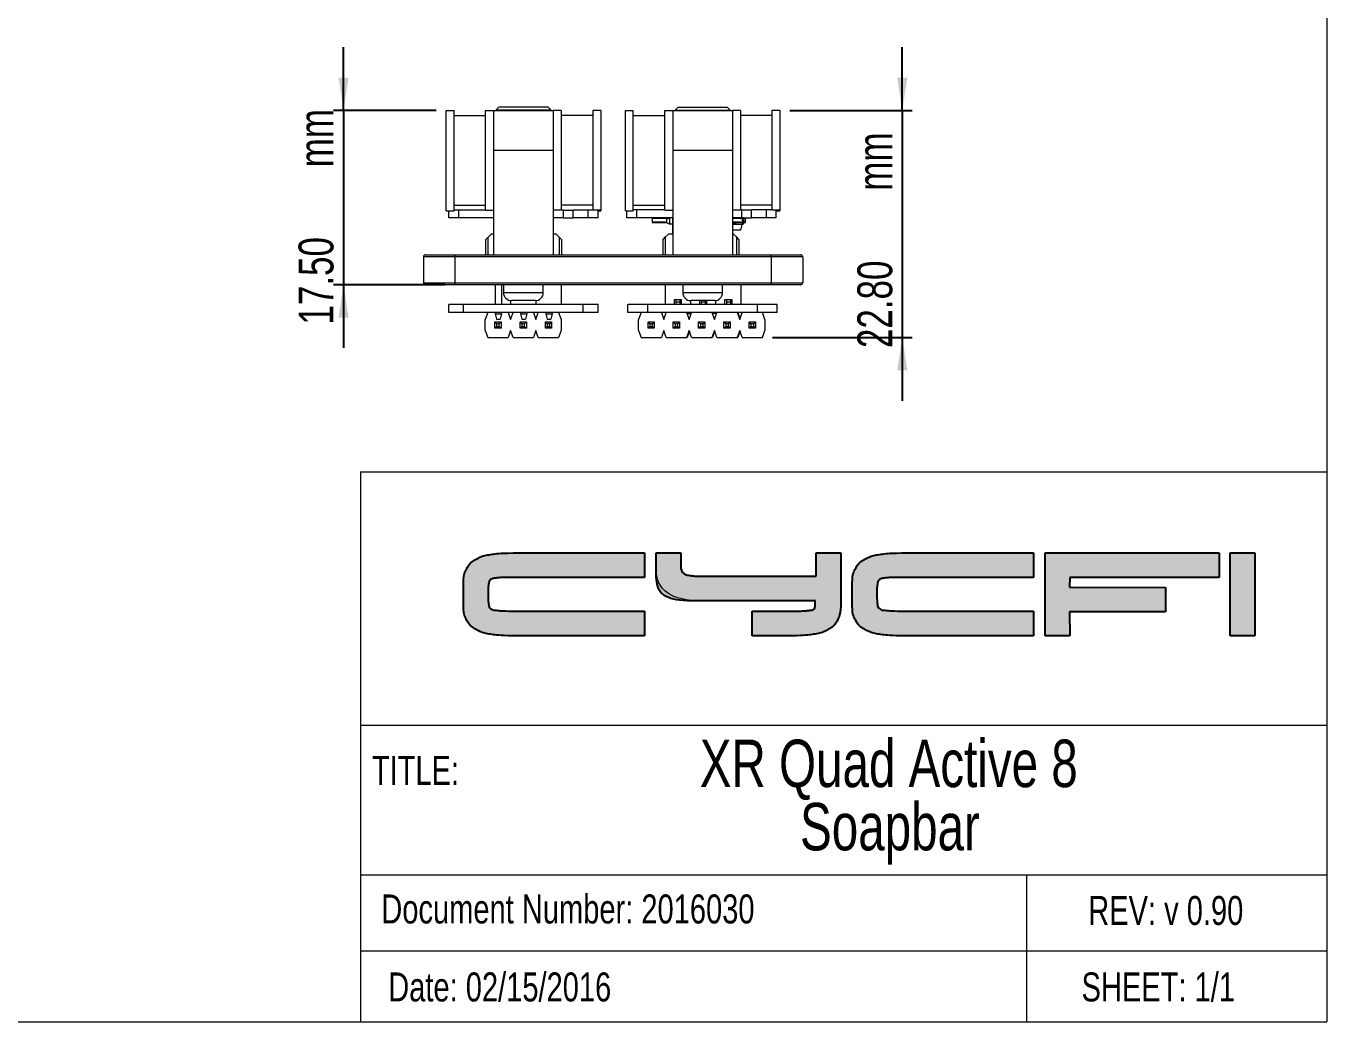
# Model space of a CAD drawing. Header units: millimetres. Extents: x 5 to 292, y 5 to 205.
# Drawn here: x 161.8 to 292.4, y 5.4 to 105.4 of the extents above; entities that cross this region are included whole.
import ezdxf

# ---------------------------------------------------------------- set-up
doc = ezdxf.new("R2010")
doc.units = ezdxf.units.MM
doc.layers.add('LAYER_1', color=179, linetype='Continuous')
doc.layers.add('SLD-0', color=179, linetype='Continuous')
doc.styles.add('SLDTEXTSTYLE0', font='TXT', dxfattribs={"width": 0.75})
doc.dimstyles.new('SLDDIMSTYLE3', dxfattribs={"dimtxt": 3.5, "dimasz": 3.302, "dimexe": 0, "dimexo": 0.0625, "dimgap": 0.875, "dimtad": 1, "dimrnd": 1e-09, "dimzin": 4, "dimdsep": 46, "dimtxsty": 'SLDTEXTSTYLE0', "dimsah": 1, "dimcen": 0.09, "dimadec": 0, "dimazin": 1, "dimtfac": 1, "dimtmove": 0, "dimatfit": 0, "dimfxl": 1, "dimfrac": 2, "dimtolj": 1, "dimtzin": 12, "dimarcsym": 0})

# ---------------------------------------------------------------- blocks, each defined once
blk = doc.blocks.new('SW_NOTE_1')
at = {"color": 0, "linetype": 'Continuous', "lineweight": 0, "attachment_point": 2, "style": 'SLDTEXTSTYLE0'}
for s, insert, char_height in [('XR Quad Active 8', (26.86, 6.14), 4.7625), ('Soapbar', (26.98, -0.21), 4.763)]:
    blk.add_mtext(s, dxfattribs=dict(at, insert=insert, char_height=char_height))
blk = doc.blocks.new('_D_7')
at = {"layer": 'SLD-0'}
for p, q in [((249.76, 96.89), (249.76, 103.24)), ((238.47, 96.89), (250.76, 96.89)), ((249.76, 96.89), (249.76, 74.09)), ((236.72, 74.09), (250.76, 74.09)), ((249.76, 74.09), (249.76, 67.74))]:
    blk.add_line(p, q, dxfattribs=at)
for points in [[(249.76, 96.89), (250.27, 100.19), (249.25, 100.19)], [(249.76, 74.09), (249.25, 70.79), (250.27, 70.79)]]:
    blk.add_solid(points, dxfattribs=at)
at = {"layer": 'SLD-0', "char_height": 3.5, "attachment_point": 1, "rotation": 90, "style": 'SLDTEXTSTYLE0'}
for s, insert in [('mm', (245.25, 88.83, 0.37)), ('22.80', (245.25, 73.03, 0.37))]:
    blk.add_mtext(s, dxfattribs=dict(at, insert=insert))
blk = doc.blocks.new('_D_8')
at = {"layer": 'SLD-0'}
for p, q in [((193.65, 96.89), (193.65, 103.24)), ((202.95, 96.89), (192.65, 96.89)), ((193.65, 96.89), (193.65, 79.39)), ((203.83, 79.39), (192.65, 79.39)), ((193.65, 79.39), (193.65, 73.04))]:
    blk.add_line(p, q, dxfattribs=at)
for points in [[(193.65, 96.89), (194.15, 100.19), (193.14, 100.19)], [(193.65, 79.39), (193.14, 76.09), (194.15, 76.09)]]:
    blk.add_solid(points, dxfattribs=at)
at = {"layer": 'SLD-0', "char_height": 3.5, "attachment_point": 1, "rotation": 90, "style": 'SLDTEXTSTYLE0'}
for s, insert in [('mm', (189.13, 91.18, 0.37)), ('17.50', (189.13, 75.39, 0.37))]:
    blk.add_mtext(s, dxfattribs=dict(at, insert=insert))
blk = doc.blocks.new('BLOCK 2')
at = {"layer": 'LAYER_1', "lineweight": 0}
for p, q in [((12.25, -6.33), (25.47, -6.33)), ((25.47, -6.33), (25.47, -8.81)), ((26.62, -6.33), (29.1, -6.33)), ((29.1, -6.33), (29.1, -7.85)), ((42.69, -8.67), (42.69, -6.33)), ((42.69, -6.33), (45.17, -6.33)), ((45.17, -6.33), (45.17, -11.29)), ((51.3, -6.33), (64.52, -6.33)), ((64.52, -6.33), (64.52, -8.81)), ((65.68, -6.33), (83.16, -6.33)), ((65.68, -14.64), (65.68, -6.33)), ((83.16, -6.33), (83.16, -8.81)), ((84.26, -14.64), (84.26, -6.33)), ((84.26, -6.33), (86.74, -6.33)), ((86.74, -6.33), (86.74, -14.64)), ((25.47, -8.81), (12.25, -8.81)), ((31.24, -8.67), (42.69, -8.67)), ((64.52, -8.81), (51.3, -8.81)), ((68.16, -8.81), (68.14, -9.77)), ((83.16, -8.81), (68.16, -8.81)), ((7.27, -11.64), (7.27, -9.33)), ((9.75, -9.97), (9.75, -11)), ((46.32, -11.64), (46.32, -9.33)), ((48.8, -9.97), (48.8, -10.65)), ((68.14, -9.77), (77.79, -9.78)), ((77.79, -9.78), (77.79, -12.25)), ((12.25, -12.16), (25.47, -12.16)), ((25.47, -12.16), (25.47, -14.64)), ((36.26, -14.64), (36.26, -12.16)), ((36.26, -12.16), (40.19, -12.16)), ((51.3, -12.16), (64.52, -12.16)), ((64.52, -12.16), (64.52, -14.64)), ((77.79, -12.25), (68.14, -12.25)), ((68.14, -12.25), (68.16, -14.64)), ((25.47, -14.64), (12.25, -14.64)), ((40.19, -14.64), (36.26, -14.64)), ((64.52, -14.64), (51.3, -14.64)), ((68.16, -14.64), (65.68, -14.64)), ((86.74, -14.64), (84.26, -14.64))]:
    blk.add_line(p, q, dxfattribs=at)
for points, degree in [([(8.61, -6.92), (9.02, -6.7), (9.54, -6.55), (10.16, -6.46)], 3), ([(10.16, -6.46), (10.74, -6.37), (11.45, -6.33), (12.25, -6.33)], 3), ([(26.62, -7.82), (26.62, -7.56), (26.62, -6.33)], 2), ([(47.65, -6.92), (48.07, -6.7), (48.59, -6.55), (49.21, -6.46)], 3), ([(49.21, -6.46), (49.79, -6.37), (50.49, -6.33), (51.3, -6.33)], 3), ([(7.6, -7.9), (7.82, -7.49), (8.16, -7.16), (8.61, -6.92)], 3), ([(31.25, -11.15), (28.11, -11.14), (26.62, -10.13), (26.62, -7.82)], 3), ([(46.64, -7.9), (46.86, -7.49), (47.2, -7.16), (47.65, -6.92)], 3), ([(7.27, -9.33), (7.27, -8.77), (7.38, -8.29), (7.6, -7.9)], 3), ([(10.04, -8.99), (9.89, -9.09), (9.85, -9.23), (9.8, -9.47)], 3), ([(10.67, -8.83), (10.24, -8.88), (10.15, -8.94), (10.04, -8.99)], 3), ([(12.25, -8.81), (11.59, -8.81), (11.05, -8.79), (10.67, -8.83)], 3), ([(29.1, -7.85), (29.1, -8.01), (29.12, -7.86), (29.16, -8.03)], 3), ([(29.16, -8.03), (29.2, -8.18), (29.33, -8.32), (29.45, -8.41)], 3), ([(29.45, -8.41), (29.61, -8.53), (29.73, -8.55), (30.02, -8.6)], 3), ([(30.02, -8.6), (30.33, -8.65), (30.74, -8.67), (31.24, -8.67)], 3), ([(46.32, -9.33), (46.32, -8.77), (46.43, -8.29), (46.64, -7.9)], 3), ([(49.09, -8.99), (48.93, -9.09), (48.9, -9.23), (48.85, -9.47)], 3), ([(49.71, -8.83), (49.29, -8.88), (49.19, -8.94), (49.09, -8.99)], 3), ([(51.3, -8.81), (50.64, -8.81), (50.09, -8.79), (49.71, -8.83)], 3), ([(9.8, -9.47), (9.76, -9.77), (9.75, -9.83), (9.75, -9.97)], 3), ([(48.85, -9.47), (48.81, -9.77), (48.8, -9.83), (48.8, -9.97)], 3), ([(7.6, -13.07), (7.38, -12.68), (7.27, -12.2), (7.27, -11.64)], 3), ([(9.75, -11), (9.75, -11.14), (9.78, -11.3), (9.8, -11.51)], 3), ([(9.8, -11.51), (9.81, -11.51), (9.81, -11.76), (10.03, -11.92)], 3), ([(42.62, -11.15), (34.39, -11.15), (31.25, -11.15)], 2), ([(42.49, -11.93), (42.63, -11.81), (42.6, -11.16), (42.62, -11.15)], 3), ([(45.17, -11.29), (45.17, -11.84), (45.06, -12.68), (44.85, -13.07)], 3), ([(46.64, -13.07), (46.43, -12.68), (46.32, -12.2), (46.32, -11.64)], 3), ([(48.8, -10.65), (48.8, -10.78), (48.82, -11.3), (48.85, -11.51)], 3), ([(48.85, -11.51), (48.85, -11.51), (48.86, -11.76), (49.07, -11.92)], 3), ([(10.03, -11.92), (10.28, -12.11), (10.4, -12.07), (10.69, -12.1)], 3), ([(10.69, -12.1), (11.07, -12.14), (11.59, -12.16), (12.25, -12.16)], 3), ([(40.19, -12.16), (40.85, -12.16), (41.4, -12.16), (41.78, -12.12)], 3), ([(41.78, -12.12), (42.2, -12.08), (42.36, -12.05), (42.49, -11.93)], 3), ([(49.07, -11.92), (49.32, -12.11), (49.45, -12.07), (49.74, -12.1)], 3), ([(49.74, -12.1), (50.12, -12.14), (50.64, -12.16), (51.3, -12.16)], 3), ([(8.61, -14.05), (8.16, -13.81), (7.82, -13.48), (7.6, -13.07)], 3), ([(10.16, -14.51), (9.54, -14.43), (9.02, -14.27), (8.61, -14.05)], 3), ([(43.84, -14.05), (43.42, -14.27), (42.9, -14.43), (42.28, -14.51)], 3), ([(44.85, -13.07), (44.63, -13.48), (44.29, -13.81), (43.84, -14.05)], 3), ([(47.65, -14.05), (47.2, -13.81), (46.86, -13.48), (46.64, -13.07)], 3), ([(49.21, -14.51), (48.59, -14.43), (48.07, -14.27), (47.65, -14.05)], 3), ([(12.25, -14.64), (11.45, -14.64), (10.74, -14.6), (10.16, -14.51)], 3), ([(42.28, -14.51), (41.7, -14.6), (41, -14.64), (40.19, -14.64)], 3), ([(51.3, -14.64), (50.49, -14.64), (49.79, -14.6), (49.21, -14.51)], 3)]:
    blk.add_open_spline(points, degree=degree, dxfattribs=at)

msp = doc.modelspace()

# ---------------------------------------------------------------- hatches: boundary and pattern name
at = {"layer": 'LAYER_1'}
h = msp.add_hatch(color=250, dxfattribs=at)
edge = h.paths.add_edge_path(flags=0)
edge.add_line((223.884, 46.625), (223.884, 44.148))
edge.add_line((223.884, 44.148), (210.666, 44.148))
edge.add_spline(control_points=[(210.666, 44.148), (209.86, 44.148), (209.156, 44.19), (208.575, 44.274), (207.959, 44.362), (207.436, 44.52), (207.022, 44.74), (206.571, 44.981), (206.23, 45.308), (206.009, 45.714), (205.796, 46.106), (205.687, 46.589), (205.687, 47.15)], knot_values=[0, 0, 0, 0, 1, 2, 3, 4, 5, 6, 7, 8, 9, 10, 10, 10, 10], weights=[1, 1, 1, 1, 1, 1, 1, 1, 1, 1, 1, 1, 1], degree=3, periodic=0)
edge.add_line((205.687, 47.15), (205.687, 49.454))
edge.add_spline(control_points=[(205.687, 49.454), (205.687, 50.015), (205.796, 50.498), (206.01, 50.89), (206.23, 51.296), (206.571, 51.623), (207.022, 51.864), (207.436, 52.084), (207.959, 52.242), (208.576, 52.33), (209.159, 52.414), (209.862, 52.456), (210.666, 52.456)], knot_values=[0, 0, 0, 0, 1, 2, 3, 4, 5, 6, 7, 8, 9, 10, 10, 10, 10], weights=[1, 1, 1, 1, 1, 1, 1, 1, 1, 1, 1, 1, 1], degree=3, periodic=0)
edge.add_line((210.666, 52.456), (223.884, 52.456))
edge.add_line((223.884, 52.456), (223.884, 49.979))
edge.add_line((223.884, 49.979), (210.666, 49.979))
edge.add_spline(control_points=[(210.666, 49.979), (210.008, 49.979), (209.461, 49.995), (209.082, 49.953), (208.656, 49.906), (208.56, 49.853), (208.458, 49.793), (208.299, 49.7), (208.265, 49.562), (208.213, 49.319), (208.177, 49.023), (208.165, 48.954), (208.165, 48.816)], knot_values=[0, 0, 0, 0, 1, 2, 3, 4, 5, 6, 7, 8, 9, 10, 10, 10, 10], weights=[1, 1, 1, 1, 1, 1, 1, 1, 1, 1, 1, 1, 1], degree=3, periodic=0)
edge.add_line((208.165, 48.816), (208.165, 47.788))
edge.add_spline(control_points=[(208.165, 47.788), (208.165, 47.65), (208.19, 47.492), (208.215, 47.282), (208.22, 47.274), (208.227, 47.028), (208.44, 46.865), (208.689, 46.675), (208.817, 46.719), (209.103, 46.688), (209.483, 46.647), (210.008, 46.625), (210.666, 46.625)], knot_values=[0, 0, 0, 0, 1, 2, 3, 4, 5, 6, 7, 8, 9, 10, 10, 10, 10], weights=[1, 1, 1, 1, 1, 1, 1, 1, 1, 1, 1, 1, 1], degree=3, periodic=0)
edge.add_line((210.666, 46.625), (223.884, 46.625))
h = msp.add_hatch(color=250, dxfattribs=at)
edge = h.paths.add_edge_path(flags=0)
edge.add_spline(control_points=[(243.584, 47.502), (243.584, 46.944), (243.475, 46.106), (243.262, 45.714), (243.041, 45.308), (242.7, 44.981), (242.25, 44.74), (241.836, 44.519), (241.313, 44.363), (240.696, 44.274), (240.113, 44.19), (239.41, 44.148), (238.606, 44.148)], knot_values=[0, 0, 0, 0, 1, 2, 3, 4, 5, 6, 7, 8, 9, 10, 10, 10, 10], weights=[1, 1, 1, 1, 1, 1, 1, 1, 1, 1, 1, 1, 1], degree=3, periodic=0)
edge.add_line((238.606, 44.148), (234.67, 44.148))
edge.add_line((234.67, 44.148), (234.67, 46.624))
edge.add_line((234.67, 46.624), (238.606, 46.624))
edge.add_spline(control_points=[(238.606, 46.624), (239.263, 46.624), (239.816, 46.623), (240.191, 46.665), (240.612, 46.712), (240.77, 46.737), (240.906, 46.855), (241.044, 46.975), (241.016, 47.623), (241.036, 47.641)], knot_values=[0, 0, 0, 0, 1, 2, 3, 4, 5, 6, 7, 7, 7, 7], weights=[1, 1, 1, 1, 1, 1, 1, 1, 1, 1], degree=3, periodic=0)
edge.add_spline(control_points=[(241.036, 47.641), (232.8, 47.637), (229.662, 47.641), (226.523, 47.646), (225.035, 48.655), (225.035, 50.971), (225.035, 51.233), (225.035, 52.456)], knot_values=[0, 0, 0, 0, 1, 2, 3, 4, 5, 5, 5, 5], weights=[1, 1, 1, 1, 1, 1, 1, 1], degree=3, periodic=0)
edge.add_line((225.035, 52.456), (227.512, 52.456))
edge.add_line((227.512, 52.456), (227.512, 50.941))
edge.add_spline(control_points=[(227.512, 50.941), (227.512, 50.779), (227.534, 50.931), (227.579, 50.761), (227.618, 50.611), (227.74, 50.472), (227.859, 50.382), (228.024, 50.257), (228.149, 50.235), (228.43, 50.191), (228.741, 50.143), (229.152, 50.118), (229.65, 50.118)], knot_values=[0, 0, 0, 0, 1, 2, 3, 4, 5, 6, 7, 8, 9, 10, 10, 10, 10], weights=[1, 1, 1, 1, 1, 1, 1, 1, 1, 1, 1, 1, 1], degree=3, periodic=0)
edge.add_line((229.65, 50.118), (241.107, 50.118))
edge.add_line((241.107, 50.118), (241.107, 52.456))
edge.add_line((241.107, 52.456), (243.584, 52.456))
edge.add_line((243.584, 52.456), (243.584, 47.502))
h = msp.add_hatch(color=250, dxfattribs=at)
edge = h.paths.add_edge_path(flags=0)
edge.add_line((262.931, 46.625), (262.931, 44.148))
edge.add_line((262.931, 44.148), (249.712, 44.148))
edge.add_spline(control_points=[(249.712, 44.148), (248.906, 44.148), (248.203, 44.19), (247.622, 44.274), (247.005, 44.362), (246.482, 44.52), (246.068, 44.74), (245.618, 44.981), (245.277, 45.308), (245.056, 45.714), (244.842, 46.106), (244.734, 46.589), (244.734, 47.15)], knot_values=[0, 0, 0, 0, 1, 2, 3, 4, 5, 6, 7, 8, 9, 10, 10, 10, 10], weights=[1, 1, 1, 1, 1, 1, 1, 1, 1, 1, 1, 1, 1], degree=3, periodic=0)
edge.add_line((244.734, 47.15), (244.734, 49.454))
edge.add_spline(control_points=[(244.734, 49.454), (244.734, 50.015), (244.842, 50.498), (245.056, 50.89), (245.277, 51.296), (245.618, 51.623), (246.068, 51.864), (246.482, 52.084), (247.005, 52.242), (247.622, 52.33), (248.205, 52.414), (248.909, 52.456), (249.712, 52.456)], knot_values=[0, 0, 0, 0, 1, 2, 3, 4, 5, 6, 7, 8, 9, 10, 10, 10, 10], weights=[1, 1, 1, 1, 1, 1, 1, 1, 1, 1, 1, 1, 1], degree=3, periodic=0)
edge.add_line((249.712, 52.456), (262.931, 52.456))
edge.add_line((262.931, 52.456), (262.931, 49.979))
edge.add_line((262.931, 49.979), (249.712, 49.979))
edge.add_spline(control_points=[(249.712, 49.979), (249.054, 49.979), (248.508, 49.995), (248.129, 49.953), (247.702, 49.906), (247.607, 49.853), (247.505, 49.793), (247.346, 49.7), (247.312, 49.562), (247.26, 49.319), (247.224, 49.023), (247.211, 48.954), (247.211, 48.816)], knot_values=[0, 0, 0, 0, 1, 2, 3, 4, 5, 6, 7, 8, 9, 10, 10, 10, 10], weights=[1, 1, 1, 1, 1, 1, 1, 1, 1, 1, 1, 1, 1], degree=3, periodic=0)
edge.add_line((247.211, 48.816), (247.211, 48.141))
edge.add_spline(control_points=[(247.211, 48.141), (247.211, 48.003), (247.236, 47.492), (247.261, 47.282), (247.267, 47.274), (247.274, 47.028), (247.487, 46.865), (247.735, 46.675), (247.864, 46.719), (248.15, 46.688), (248.529, 46.647), (249.055, 46.625), (249.712, 46.625)], knot_values=[0, 0, 0, 0, 1, 2, 3, 4, 5, 6, 7, 8, 9, 10, 10, 10, 10], weights=[1, 1, 1, 1, 1, 1, 1, 1, 1, 1, 1, 1, 1], degree=3, periodic=0)
edge.add_line((249.712, 46.625), (262.931, 46.625))
for points in [[(264.093, 44.148), (264.093, 52.456), (281.572, 52.456), (281.572, 49.98), (266.571, 49.98), (266.55, 49.014), (276.207, 49.006), (276.207, 46.536), (266.55, 46.536), (266.571, 44.148)], [(285.154, 52.456), (285.154, 44.148), (282.677, 44.148), (282.677, 52.456)]]:
    msp.add_hatch(color=250, dxfattribs=at).paths.add_polyline_path(points, flags=0)

# ---------------------------------------------------------------- linework, layer by layer
at = {"color": 7, "linetype": 'Continuous', "lineweight": 0}
for p, q in [((292.411, 205.365), (292.411, 5.365)), ((195.333, 60.615), (292.411, 60.615)), ((195.333, 60.615), (195.333, 5.365)), ((292.411, 35.141), (195.333, 35.141)), ((195.333, 20.125), (292.411, 20.125)), ((262.254, 12.514), (262.254, 20.125)), ((195.333, 12.514), (292.411, 12.514)), ((262.254, 5.365), (262.254, 12.514)), ((5.411, 5.365), (292.411, 5.365))]:
    msp.add_line(p, q, dxfattribs=at)
at = {"color": 7, "linetype": 'Continuous', "lineweight": 15}
for p, q in [((203.946, 86.803), (203.946, 96.891)), ((203.946, 96.891), (204.746, 96.891)), ((204.746, 86.803), (204.746, 96.891)), ((207.909, 86.891), (207.909, 96.891)), ((207.909, 96.891), (208.709, 96.891)), ((208.709, 96.891), (208.709, 92.891)), ((208.709, 96.891), (214.709, 96.891)), ((209.259, 97.247), (208.959, 96.947)), ((208.959, 96.947), (208.959, 96.891)), ((208.959, 96.947), (209.424, 96.947)), ((209.259, 97.247), (209.674, 97.247)), ((209.424, 96.947), (214.459, 96.947)), ((209.674, 97.247), (214.159, 97.247)), ((214.459, 96.947), (214.159, 97.247)), ((214.459, 96.891), (214.459, 96.947)), ((215.509, 96.891), (214.709, 96.891)), ((214.709, 96.891), (214.709, 92.891)), ((215.509, 96.891), (215.509, 86.891)), ((219.471, 96.891), (218.671, 96.891)), ((218.671, 96.891), (218.671, 86.891)), ((219.471, 96.891), (219.471, 86.891)), ((221.946, 96.891), (222.746, 96.891)), ((221.946, 86.803), (221.946, 96.891)), ((222.746, 86.803), (222.746, 96.891)), ((225.909, 86.891), (225.909, 96.891)), ((225.909, 96.891), (226.709, 96.891)), ((226.709, 96.891), (232.709, 96.891)), ((226.709, 96.891), (226.709, 92.891)), ((227.259, 97.229), (226.959, 96.929)), ((226.959, 96.929), (226.959, 96.891)), ((226.959, 96.929), (227.419, 96.929)), ((227.259, 97.229), (227.668, 97.229)), ((227.419, 96.929), (232.459, 96.929)), ((227.668, 97.229), (232.159, 97.229)), ((232.459, 96.929), (232.159, 97.229)), ((232.459, 96.891), (232.459, 96.929)), ((233.509, 96.891), (232.709, 96.891)), ((232.709, 96.891), (232.709, 92.891)), ((233.509, 96.891), (233.509, 86.891)), ((237.471, 96.891), (236.671, 96.891)), ((236.671, 96.891), (236.671, 86.891)), ((237.471, 96.891), (237.471, 86.891)), ((204.746, 96.391), (207.909, 96.391)), ((218.671, 96.391), (215.509, 96.391)), ((222.746, 96.391), (225.909, 96.391)), ((236.671, 96.391), (233.509, 96.391)), ((208.709, 92.891), (214.709, 92.891)), ((208.709, 92.891), (208.709, 82.391)), ((214.709, 92.891), (214.709, 82.391)), ((226.709, 92.891), (232.709, 92.891)), ((226.709, 92.891), (226.709, 82.391)), ((232.709, 92.891), (232.709, 82.391)), ((203.946, 86.803), (204.746, 86.803)), ((204.209, 86.091), (204.209, 86.803)), ((204.746, 87.391), (207.909, 87.391)), ((205.209, 86.891), (204.746, 86.891)), ((205.209, 86.091), (205.209, 86.891)), ((207.909, 86.891), (205.209, 86.891)), ((207.909, 86.891), (208.709, 86.891)), ((215.509, 86.891), (214.709, 86.891)), ((218.671, 87.391), (215.509, 87.391)), ((215.699, 86.891), (215.509, 86.891)), ((215.699, 86.891), (216.719, 86.891)), ((215.699, 86.891), (215.699, 86.091)), ((216.719, 86.091), (216.719, 86.891)), ((218.209, 86.891), (216.719, 86.891)), ((218.209, 86.091), (218.209, 86.891)), ((218.671, 86.891), (218.209, 86.891)), ((219.471, 86.891), (218.671, 86.891)), ((219.209, 86.091), (219.209, 86.891)), ((219.209, 86.803), (219.471, 86.803)), ((219.471, 86.803), (219.209, 86.803)), ((219.471, 86.891), (219.471, 86.803)), ((221.946, 86.803), (222.746, 86.803)), ((222.109, 86.098), (222.109, 86.803)), ((222.746, 87.391), (225.909, 87.391)), ((223.109, 86.898), (222.746, 86.898)), ((223.109, 86.098), (223.109, 86.898)), ((225.909, 86.898), (223.109, 86.898)), ((225.909, 86.891), (226.709, 86.891)), ((233.509, 86.891), (232.709, 86.891)), ((236.671, 87.391), (233.509, 87.391)), ((233.599, 86.898), (233.509, 86.898)), ((233.599, 86.898), (233.599, 86.098)), ((233.599, 86.898), (234.619, 86.898)), ((234.619, 86.098), (234.619, 86.898)), ((236.109, 86.898), (234.619, 86.898)), ((236.109, 86.098), (236.109, 86.898)), ((236.671, 86.898), (236.109, 86.898)), ((237.471, 86.891), (236.671, 86.891)), ((237.109, 86.098), (237.109, 86.891)), ((237.109, 86.803), (237.471, 86.803)), ((237.471, 86.803), (237.109, 86.803)), ((237.471, 86.891), (237.471, 86.803)), ((205.209, 86.091), (204.209, 86.091)), ((208.709, 86.091), (205.209, 86.091)), ((215.699, 86.091), (214.709, 86.091)), ((215.699, 86.091), (216.719, 86.091)), ((218.209, 86.091), (216.719, 86.091)), ((219.209, 86.091), (218.209, 86.091)), ((223.109, 86.098), (222.109, 86.098)), ((226.709, 86.098), (223.109, 86.098)), ((224.63, 86.093), (224.63, 86.098)), ((224.63, 86.093), (224.63, 86.098)), ((224.63, 86.093), (224.63, 85.653)), ((224.93, 86.093), (224.63, 86.093)), ((224.63, 86.093), (224.63, 85.653)), ((224.63, 85.648), (224.63, 85.653)), ((224.63, 85.653), (224.855, 85.653)), ((224.63, 85.648), (224.63, 85.653)), ((224.63, 85.648), (224.63, 85.648)), ((224.85, 85.648), (224.63, 85.648)), ((224.66, 85.678), (224.66, 86.068)), ((224.66, 86.068), (224.93, 86.068)), ((224.855, 85.678), (224.66, 85.678)), ((224.855, 85.653), (224.85, 85.648)), ((224.93, 85.648), (224.85, 85.648)), ((224.855, 85.653), (224.855, 85.678)), ((225.955, 85.678), (224.855, 85.678)), ((224.855, 85.653), (224.93, 85.653)), ((224.93, 86.098), (224.93, 86.093)), ((224.93, 86.068), (224.93, 86.093)), ((224.93, 86.068), (225.88, 86.068)), ((224.93, 85.678), (224.93, 85.654)), ((224.93, 85.654), (225.88, 85.654)), ((224.93, 85.654), (224.935, 85.649)), ((224.93, 85.649), (224.93, 85.648)), ((224.935, 85.649), (224.93, 85.649)), ((225.056, 85.648), (224.93, 85.648)), ((225.875, 85.649), (224.935, 85.649)), ((224.998, 86.098), (225.003, 86.093)), ((225.003, 86.068), (225.003, 86.093)), ((225.005, 86.093), (225.003, 86.093)), ((225.005, 86.068), (225.005, 86.093)), ((225.056, 85.649), (225.056, 85.648)), ((225.131, 85.648), (225.056, 85.648)), ((225.131, 86.098), (225.131, 86.093)), ((225.131, 86.068), (225.131, 86.093)), ((225.131, 85.649), (225.131, 85.648)), ((225.152, 85.648), (225.131, 85.648)), ((225.152, 85.649), (225.152, 85.648)), ((225.198, 86.098), (225.203, 86.093)), ((225.203, 86.068), (225.203, 86.093)), ((225.206, 86.093), (225.203, 86.093)), ((225.206, 86.068), (225.206, 86.093)), ((225.22, 86.098), (225.225, 86.093)), ((225.225, 86.068), (225.225, 86.093)), ((225.227, 86.093), (225.225, 86.093)), ((225.227, 86.068), (225.227, 86.093)), ((225.805, 86.093), (225.805, 86.068)), ((225.805, 86.093), (225.805, 86.068)), ((225.807, 86.093), (225.805, 86.093)), ((225.807, 86.093), (225.812, 86.098)), ((225.807, 86.093), (225.807, 86.068)), ((225.88, 85.654), (225.875, 85.649)), ((225.88, 85.649), (225.875, 85.649)), ((225.88, 86.093), (225.88, 86.098)), ((226.18, 86.093), (225.88, 86.093)), ((225.88, 86.093), (225.88, 86.068)), ((225.88, 86.068), (226.15, 86.068)), ((225.88, 85.654), (225.88, 85.678)), ((225.88, 85.653), (225.955, 85.653)), ((225.88, 85.648), (225.88, 85.649)), ((225.88, 85.648), (225.88, 85.649)), ((225.88, 85.648), (225.88, 85.648)), ((225.96, 85.648), (225.88, 85.648)), ((225.955, 85.678), (226.111, 85.678)), ((225.955, 85.653), (225.955, 85.678)), ((225.955, 85.653), (225.96, 85.648)), ((226.111, 85.648), (225.96, 85.648)), ((226.111, 85.971), (226.365, 86.098)), ((226.111, 85.59), (226.111, 85.971)), ((226.365, 85.463), (226.111, 85.59)), ((226.15, 86.068), (226.15, 85.99)), ((226.18, 86.098), (226.18, 86.093)), ((226.18, 86.005), (226.18, 86.093)), ((226.18, 86.068), (226.305, 86.068)), ((226.365, 86.098), (226.365, 85.463)), ((226.693, 85.463), (226.365, 85.463)), ((226.693, 86.098), (226.693, 85.283)), ((226.693, 85.283), (226.693, 84.483)), ((233.599, 86.098), (232.709, 86.098)), ((232.709, 86.068), (233.413, 86.068)), ((233.488, 85.678), (232.709, 85.678)), ((233.408, 85.649), (232.709, 85.649)), ((232.709, 85.463), (232.842, 85.463)), ((233.684, 85.425), (232.709, 85.425)), ((232.842, 85.463), (232.842, 85.649)), ((233.096, 85.59), (232.842, 85.463)), ((232.945, 86.068), (232.945, 86.098)), ((232.993, 86.068), (232.993, 86.098)), ((232.994, 86.068), (232.994, 86.098)), ((233.338, 86.075), (232.994, 86.075)), ((233.009, 86.075), (233.009, 86.098)), ((233.057, 86.075), (233.057, 86.098)), ((233.058, 86.075), (233.058, 86.098)), ((233.096, 85.649), (233.096, 85.59)), ((233.338, 86.093), (233.338, 86.068)), ((233.341, 86.093), (233.338, 86.093)), ((233.341, 86.093), (233.345, 86.098)), ((233.341, 86.093), (233.341, 86.068)), ((233.413, 85.654), (233.408, 85.649)), ((233.413, 85.649), (233.408, 85.649)), ((233.413, 86.093), (233.413, 86.098)), ((233.413, 86.093), (233.413, 86.068)), ((233.713, 86.093), (233.413, 86.093)), ((233.413, 86.068), (233.683, 86.068)), ((233.413, 85.654), (233.413, 85.678)), ((233.413, 85.653), (233.488, 85.653)), ((233.413, 85.648), (233.413, 85.649)), ((233.488, 85.648), (233.413, 85.648)), ((233.488, 85.653), (233.488, 85.678)), ((233.488, 85.678), (233.683, 85.678)), ((233.488, 85.653), (233.713, 85.653)), ((233.488, 85.648), (233.488, 85.653)), ((233.713, 85.648), (233.488, 85.648)), ((233.557, 84.875), (233.684, 85.425)), ((233.599, 86.098), (234.619, 86.098)), ((233.656, 85.648), (233.684, 85.425)), ((233.675, 85.495), (233.725, 85.495)), ((233.683, 86.068), (233.683, 85.678)), ((233.725, 85.425), (233.684, 85.425)), ((233.713, 86.098), (233.713, 86.093)), ((233.713, 85.653), (233.713, 86.093)), ((233.713, 86.068), (233.729, 86.068)), ((233.713, 85.778), (233.729, 85.778)), ((233.755, 85.748), (233.713, 85.748)), ((233.755, 85.678), (233.713, 85.678)), ((233.713, 85.653), (233.713, 85.648)), ((233.755, 85.648), (233.713, 85.648)), ((233.729, 86.068), (233.729, 85.778)), ((233.729, 85.778), (233.729, 86.068)), ((233.729, 86.068), (233.729, 86.068)), ((233.755, 85.525), (233.755, 85.928)), ((233.759, 85.966), (233.759, 86.093)), ((233.759, 86.068), (233.828, 86.068)), ((233.825, 85.928), (233.825, 85.525)), ((233.825, 85.678), (233.981, 85.678)), ((234.011, 85.648), (233.825, 85.648)), ((234.109, 86.028), (233.925, 86.028)), ((233.981, 86.028), (233.981, 85.678)), ((234.011, 85.653), (234.011, 86.028)), ((234.011, 85.653), (234.011, 86.028)), ((234.011, 85.653), (234.011, 85.648)), ((234.011, 85.653), (234.011, 85.648)), ((234.011, 85.648), (234.011, 85.648)), ((234.109, 86.098), (234.109, 86.028)), ((236.109, 86.098), (234.619, 86.098)), ((237.109, 86.098), (236.109, 86.098)), ((208.177, 84.176), (207.927, 83.926)), ((207.927, 82.391), (207.927, 83.926)), ((208.177, 84.176), (208.477, 84.476)), ((208.177, 82.391), (208.177, 84.176)), ((208.709, 84.476), (208.477, 84.476)), ((214.997, 84.476), (214.709, 84.476)), ((214.997, 84.476), (215.297, 84.176)), ((215.297, 84.176), (215.297, 82.391)), ((215.297, 84.176), (215.547, 83.926)), ((215.547, 83.926), (215.547, 82.391)), ((225.738, 83.933), (225.988, 84.183)), ((225.738, 82.391), (225.738, 83.933)), ((226.288, 84.483), (225.988, 84.183)), ((225.988, 82.391), (225.988, 84.183)), ((226.709, 84.483), (226.288, 84.483)), ((233.557, 84.875), (232.709, 84.875)), ((232.808, 84.483), (232.709, 84.483)), ((232.808, 84.483), (233.108, 84.183)), ((233.108, 84.183), (233.108, 82.391)), ((233.358, 83.933), (233.108, 84.183)), ((233.358, 83.933), (233.358, 82.391)), ((201.859, 82.391), (204.829, 82.391)), ((204.829, 82.191), (204.829, 82.391)), ((204.829, 82.391), (236.589, 82.391)), ((236.589, 82.191), (236.589, 82.391)), ((236.589, 82.391), (239.559, 82.391)), ((204.829, 82.191), (201.659, 82.191)), ((201.659, 82.191), (201.659, 79.591)), ((204.829, 82.191), (204.829, 79.591)), ((236.589, 82.191), (204.829, 82.191)), ((236.589, 82.191), (236.589, 79.591)), ((239.759, 82.191), (236.589, 82.191)), ((239.759, 82.191), (239.759, 79.591)), ((201.659, 79.591), (204.829, 79.591)), ((204.829, 79.391), (201.859, 79.391)), ((204.829, 79.591), (236.589, 79.591)), ((204.829, 79.591), (204.829, 79.391)), ((236.589, 79.391), (204.829, 79.391)), ((208.882, 79.391), (208.882, 77.391)), ((209.512, 79.391), (209.512, 77.391)), ((209.709, 79.391), (209.709, 78.591)), ((213.709, 78.591), (213.709, 79.391)), ((215.497, 79.391), (215.497, 77.391)), ((225.943, 79.391), (225.943, 77.391)), ((227.709, 79.391), (227.709, 78.591)), ((231.709, 78.591), (231.709, 79.391)), ((233.563, 77.391), (233.563, 79.391)), ((236.589, 79.391), (236.589, 79.591)), ((236.589, 79.591), (239.759, 79.591)), ((239.559, 79.391), (236.589, 79.391)), ((204.209, 76.591), (204.209, 77.391)), ((205.709, 77.391), (204.209, 77.391)), ((205.709, 76.591), (205.709, 77.391)), ((217.709, 77.391), (205.709, 77.391)), ((210.417, 77.797), (210.417, 77.391)), ((212.909, 77.791), (210.509, 77.791)), ((212.957, 77.793), (212.957, 77.391)), ((217.709, 76.591), (217.709, 77.391)), ((219.209, 77.391), (217.709, 77.391)), ((219.209, 76.591), (219.209, 77.391)), ((222.209, 76.591), (222.209, 77.391)), ((224.209, 77.391), (222.209, 77.391)), ((224.209, 76.591), (224.209, 77.391)), ((235.209, 77.391), (224.209, 77.391)), ((226.873, 77.891), (227.553, 77.891)), ((226.873, 77.391), (226.873, 77.891)), ((227.013, 77.891), (227.013, 77.641)), ((227.413, 77.641), (227.013, 77.641)), ((227.013, 77.641), (227.013, 77.391)), ((227.413, 77.891), (227.413, 77.641)), ((227.413, 77.641), (227.413, 77.391)), ((227.553, 77.891), (227.553, 77.391)), ((228.483, 77.792), (228.483, 77.391)), ((230.909, 77.791), (228.509, 77.791)), ((229.413, 77.391), (229.413, 77.791)), ((229.553, 77.791), (229.553, 77.641)), ((229.953, 77.641), (229.553, 77.641)), ((229.553, 77.641), (229.553, 77.391)), ((229.953, 77.791), (229.953, 77.641)), ((229.953, 77.641), (229.953, 77.391)), ((230.093, 77.791), (230.093, 77.391)), ((231.023, 77.391), (231.023, 77.8)), ((231.953, 77.891), (232.633, 77.891)), ((231.953, 77.391), (231.953, 77.891)), ((232.093, 77.891), (232.093, 77.641)), ((232.493, 77.641), (232.093, 77.641)), ((232.093, 77.641), (232.093, 77.391)), ((232.493, 77.891), (232.493, 77.641)), ((232.493, 77.641), (232.493, 77.391)), ((232.633, 77.891), (232.633, 77.391)), ((235.209, 76.591), (235.209, 77.391)), ((237.209, 77.391), (235.209, 77.391)), ((237.209, 76.591), (237.209, 77.391)), ((205.709, 76.591), (204.209, 76.591)), ((217.709, 76.591), (205.709, 76.591)), ((208.128, 76.591), (207.878, 75.891)), ((207.878, 74.791), (207.878, 75.891)), ((208.882, 76.591), (208.882, 76.472)), ((208.882, 76.472), (209.512, 76.472)), ((208.882, 76.472), (209.012, 75.932)), ((209.012, 75.932), (209.382, 75.932)), ((209.512, 76.472), (209.382, 75.932)), ((209.512, 76.591), (209.512, 76.472)), ((210.168, 76.591), (210.418, 75.891)), ((210.418, 75.891), (210.668, 76.591)), ((211.422, 76.591), (211.422, 76.472)), ((211.422, 76.472), (211.552, 75.932)), ((211.422, 76.472), (212.052, 76.472)), ((211.552, 75.932), (211.922, 75.932)), ((212.052, 76.472), (211.922, 75.932)), ((212.052, 76.591), (212.052, 76.472)), ((212.708, 76.591), (212.958, 75.891)), ((212.958, 75.891), (213.208, 76.591)), ((213.962, 76.591), (213.962, 76.472)), ((213.962, 76.472), (214.092, 75.932)), ((213.962, 76.472), (214.592, 76.472)), ((214.092, 75.932), (214.462, 75.932)), ((214.592, 76.472), (214.462, 75.932)), ((214.592, 76.591), (214.592, 76.472)), ((215.248, 76.591), (215.498, 75.891)), ((215.498, 75.891), (215.498, 74.791)), ((219.209, 76.591), (217.709, 76.591)), ((224.209, 76.591), (222.209, 76.591)), ((223.521, 76.591), (223.271, 75.891)), ((223.271, 74.791), (223.271, 75.891)), ((235.209, 76.591), (224.209, 76.591)), ((225.561, 76.591), (225.811, 75.891)), ((225.811, 75.891), (226.061, 76.591)), ((228.101, 76.591), (228.351, 75.891)), ((228.137, 76.492), (228.566, 76.492)), ((228.387, 75.992), (228.315, 75.992)), ((228.351, 75.891), (228.601, 76.591)), ((228.367, 75.992), (228.377, 75.963)), ((230.641, 76.591), (230.891, 75.891)), ((230.659, 76.542), (231.124, 76.542)), ((230.945, 76.042), (230.838, 76.042)), ((230.889, 76.042), (230.917, 75.963)), ((230.891, 75.891), (231.141, 76.591)), ((233.181, 76.591), (233.431, 75.891)), ((233.232, 76.591), (233.457, 75.963)), ((233.431, 75.891), (233.681, 76.591)), ((237.209, 76.591), (235.209, 76.591)), ((235.971, 75.891), (235.721, 76.591)), ((235.971, 75.891), (235.971, 74.791)), ((207.878, 74.791), (208.128, 74.091)), ((208.833, 75.026), (208.833, 75.656)), ((208.833, 75.656), (209.013, 75.476)), ((208.833, 75.656), (209.463, 75.656)), ((208.833, 75.026), (209.013, 75.206)), ((209.463, 75.026), (208.833, 75.026)), ((209.013, 75.476), (209.013, 75.206)), ((209.283, 75.476), (209.013, 75.476)), ((209.013, 75.206), (209.283, 75.206)), ((209.283, 75.476), (209.463, 75.656)), ((209.283, 75.206), (209.283, 75.476)), ((209.283, 75.206), (209.463, 75.026)), ((209.463, 75.656), (209.463, 75.026)), ((210.418, 74.791), (210.168, 74.091)), ((210.668, 74.091), (210.418, 74.791)), ((211.373, 75.026), (211.373, 75.656)), ((211.373, 75.656), (211.553, 75.476)), ((211.373, 75.656), (212.003, 75.656)), ((211.373, 75.026), (211.553, 75.206)), ((212.003, 75.026), (211.373, 75.026)), ((211.823, 75.476), (211.553, 75.476)), ((211.553, 75.476), (211.553, 75.206)), ((211.553, 75.206), (211.823, 75.206)), ((211.823, 75.476), (212.003, 75.656)), ((211.823, 75.206), (211.823, 75.476)), ((211.823, 75.206), (212.003, 75.026)), ((212.003, 75.656), (212.003, 75.026)), ((212.958, 74.791), (212.708, 74.091)), ((213.208, 74.091), (212.958, 74.791)), ((213.913, 75.026), (213.913, 75.656)), ((213.913, 75.656), (214.093, 75.476)), ((213.913, 75.656), (214.543, 75.656)), ((213.913, 75.026), (214.093, 75.206)), ((214.543, 75.026), (213.913, 75.026)), ((214.093, 75.476), (214.093, 75.206)), ((214.363, 75.476), (214.093, 75.476)), ((214.093, 75.206), (214.363, 75.206)), ((214.363, 75.476), (214.543, 75.656)), ((214.363, 75.206), (214.363, 75.476)), ((214.363, 75.206), (214.543, 75.026)), ((214.543, 75.656), (214.543, 75.026)), ((215.498, 74.791), (215.248, 74.091)), ((223.271, 74.791), (223.521, 74.091)), ((224.226, 75.656), (224.856, 75.656)), ((224.226, 75.656), (224.406, 75.476)), ((224.226, 75.026), (224.226, 75.656)), ((224.406, 75.206), (224.226, 75.026)), ((224.856, 75.026), (224.226, 75.026)), ((224.676, 75.476), (224.406, 75.476)), ((224.406, 75.476), (224.406, 75.206)), ((224.406, 75.206), (224.676, 75.206)), ((224.856, 75.656), (224.676, 75.476)), ((224.676, 75.206), (224.676, 75.476)), ((224.676, 75.206), (224.856, 75.026)), ((224.856, 75.656), (224.856, 75.026)), ((225.811, 74.791), (225.561, 74.091)), ((226.061, 74.091), (225.811, 74.791)), ((226.766, 75.026), (226.766, 75.656)), ((226.766, 75.656), (226.946, 75.476)), ((226.766, 75.656), (227.396, 75.656)), ((226.766, 75.026), (226.946, 75.206)), ((227.396, 75.026), (226.766, 75.026)), ((226.946, 75.476), (226.946, 75.206)), ((227.216, 75.476), (226.946, 75.476)), ((226.946, 75.206), (227.216, 75.206)), ((227.216, 75.476), (227.396, 75.656)), ((227.216, 75.206), (227.216, 75.476)), ((227.216, 75.206), (227.396, 75.026)), ((227.396, 75.656), (227.396, 75.026)), ((228.351, 74.791), (228.101, 74.091)), ((228.377, 74.72), (228.152, 74.091)), ((228.601, 74.091), (228.351, 74.791)), ((229.306, 75.026), (229.306, 75.656)), ((229.306, 75.656), (229.486, 75.476)), ((229.306, 75.656), (229.936, 75.656)), ((229.486, 75.206), (229.306, 75.026)), ((229.936, 75.026), (229.306, 75.026)), ((229.486, 75.476), (229.486, 75.206)), ((229.756, 75.476), (229.486, 75.476)), ((229.486, 75.206), (229.756, 75.206)), ((229.936, 75.656), (229.756, 75.476)), ((229.756, 75.206), (229.756, 75.476)), ((229.756, 75.206), (229.936, 75.026)), ((229.936, 75.656), (229.936, 75.026)), ((230.891, 74.791), (230.641, 74.091)), ((230.917, 74.72), (230.692, 74.091)), ((231.141, 74.091), (230.891, 74.791)), ((231.846, 75.026), (231.846, 75.656)), ((231.846, 75.656), (232.026, 75.476)), ((231.846, 75.656), (232.476, 75.656)), ((231.846, 75.026), (232.026, 75.206)), ((232.476, 75.026), (231.846, 75.026)), ((232.026, 75.476), (232.026, 75.206)), ((232.296, 75.476), (232.026, 75.476)), ((232.026, 75.206), (232.296, 75.206)), ((232.296, 75.476), (232.476, 75.656)), ((232.296, 75.206), (232.296, 75.476)), ((232.296, 75.206), (232.476, 75.026)), ((232.476, 75.656), (232.476, 75.026)), ((233.431, 74.791), (233.181, 74.091)), ((233.457, 74.72), (233.232, 74.091)), ((233.681, 74.091), (233.431, 74.791)), ((234.386, 75.026), (234.386, 75.656)), ((234.566, 75.476), (234.386, 75.656)), ((234.386, 75.656), (235.016, 75.656)), ((234.386, 75.026), (234.566, 75.206)), ((235.016, 75.026), (234.386, 75.026)), ((234.566, 75.476), (234.566, 75.206)), ((234.836, 75.476), (234.566, 75.476)), ((234.566, 75.206), (234.836, 75.206)), ((234.836, 75.476), (235.016, 75.656)), ((234.836, 75.206), (234.836, 75.476)), ((235.016, 75.026), (234.836, 75.206)), ((235.016, 75.656), (235.016, 75.026)), ((235.721, 74.091), (235.971, 74.791)), ((208.128, 74.091), (210.168, 74.091)), ((210.668, 74.091), (212.708, 74.091)), ((213.208, 74.091), (215.248, 74.091)), ((223.521, 74.091), (225.561, 74.091)), ((226.061, 74.091), (228.101, 74.091)), ((228.101, 74.091), (228.152, 74.091)), ((228.601, 74.091), (230.641, 74.091)), ((230.641, 74.091), (230.692, 74.091)), ((231.141, 74.091), (233.181, 74.091)), ((233.181, 74.091), (233.232, 74.091)), ((233.681, 74.091), (235.721, 74.091))]:
    msp.add_line(p, q, dxfattribs=at)
at = {"color": 8, "linetype": 'Continuous', "lineweight": 15}
for p, q in [((224.63, 86.093), (224.63, 86.093)), ((224.63, 85.653), (224.63, 85.653)), ((225.003, 86.093), (224.93, 86.093)), ((225.131, 86.093), (225.005, 86.093)), ((225.203, 86.093), (225.131, 86.093)), ((225.225, 86.093), (225.206, 86.093)), ((225.805, 86.093), (225.805, 86.093)), ((225.88, 86.093), (225.807, 86.093)), ((225.955, 85.653), (226.111, 85.653)), ((226.709, 85.283), (226.693, 85.283)), ((232.709, 85.654), (233.413, 85.654)), ((233.413, 86.093), (233.341, 86.093)), ((233.759, 86.093), (233.713, 86.093)), ((233.713, 85.653), (233.755, 85.653)), ((233.884, 86.093), (233.759, 86.093)), ((233.825, 85.653), (234.011, 85.653)), ((234.011, 85.653), (234.011, 85.653)), ((213.709, 78.591), (209.709, 78.591)), ((231.709, 78.591), (227.709, 78.591))]:
    msp.add_line(p, q, dxfattribs=at)
at = {"color": 7, "linetype": 'Continuous', "lineweight": 15}
for centre, radius, start, end in [((225, 86.093), 0.005, 359.99207, 90.00259), ((225.201, 86.093), 0.005, 359.99965, 90.00035), ((225.222, 86.093), 0.005, 359.99207, 90.00259), ((225.81, 86.093), 0.005, 90.00187, 179.99813), ((233.343, 86.093), 0.005, 90.00197, 179.99803), ((233.725, 85.525), 0.03, 270, 0), ((233.725, 85.525), 0.1, 270, 0), ((233.925, 85.928), 0.17, 90, 180), ((233.498, 86.094), 0.261, 359.72945, 0.82547), ((233.925, 85.928), 0.1, 90, 180), ((201.859, 82.191), 0.2, 90, 180), ((239.559, 82.191), 0.2, 0, 90), ((201.859, 79.591), 0.2, 180, 270), ((210.509, 78.591), 0.8, 180, 270), ((212.909, 78.591), 0.8, 270, 0), ((228.509, 78.591), 0.8, 180, 270), ((230.909, 78.591), 0.8, 270, 0), ((239.559, 79.591), 0.2, 270, 0)]:
    msp.add_arc(centre, radius, start, end, dxfattribs=at)
at = {"layer": 'LAYER_1'}
for p, q in [((210.666, 52.456), (223.884, 52.456)), ((223.884, 52.456), (223.884, 49.979)), ((225.035, 52.456), (227.512, 52.456)), ((227.512, 52.456), (227.512, 50.941)), ((241.107, 50.118), (241.107, 52.456)), ((241.107, 52.456), (243.584, 52.456)), ((243.584, 52.456), (243.584, 47.502)), ((249.712, 52.456), (262.931, 52.456)), ((262.931, 52.456), (262.931, 49.979)), ((264.093, 52.456), (281.572, 52.456)), ((264.093, 44.148), (264.093, 52.456)), ((281.572, 52.456), (281.572, 49.98)), ((282.677, 44.148), (282.677, 52.456)), ((282.677, 52.456), (285.154, 52.456)), ((285.154, 52.456), (285.154, 44.148)), ((223.884, 49.979), (210.666, 49.979)), ((229.65, 50.118), (241.107, 50.118)), ((262.931, 49.979), (249.712, 49.979)), ((266.571, 49.98), (266.55, 49.014)), ((281.572, 49.98), (266.571, 49.98)), ((205.687, 47.15), (205.687, 49.454)), ((208.165, 48.816), (208.165, 47.788)), ((244.734, 47.15), (244.734, 49.454)), ((247.211, 48.816), (247.211, 48.141)), ((266.55, 49.014), (276.207, 49.006)), ((276.207, 49.006), (276.207, 46.536)), ((210.666, 46.625), (223.884, 46.625)), ((223.884, 46.625), (223.884, 44.148)), ((234.67, 44.148), (234.67, 46.624)), ((234.67, 46.624), (238.606, 46.624)), ((249.712, 46.625), (262.931, 46.625)), ((262.931, 46.625), (262.931, 44.148)), ((276.207, 46.536), (266.55, 46.536)), ((266.55, 46.536), (266.571, 44.148)), ((223.884, 44.148), (210.666, 44.148)), ((238.606, 44.148), (234.67, 44.148)), ((262.931, 44.148), (249.712, 44.148)), ((266.571, 44.148), (264.093, 44.148)), ((285.154, 44.148), (282.677, 44.148))]:
    msp.add_line(p, q, dxfattribs=at)
for points in [[(205.687, 49.454), (205.687, 50.015), (205.796, 50.498), (206.01, 50.89), (206.23, 51.296), (206.571, 51.623), (207.022, 51.864), (207.436, 52.084), (207.959, 52.242), (208.576, 52.33), (209.159, 52.414), (209.862, 52.456), (210.666, 52.456)], [(241.036, 47.641), (232.8, 47.637), (229.662, 47.641), (226.523, 47.646), (225.035, 48.655), (225.035, 50.971), (225.035, 51.233), (225.035, 52.456)], [(244.734, 49.454), (244.734, 50.015), (244.842, 50.498), (245.056, 50.89), (245.277, 51.296), (245.618, 51.623), (246.068, 51.864), (246.482, 52.084), (247.005, 52.242), (247.622, 52.33), (248.205, 52.414), (248.909, 52.456), (249.712, 52.456)], [(210.666, 49.979), (210.008, 49.979), (209.461, 49.995), (209.082, 49.953), (208.656, 49.906), (208.56, 49.853), (208.458, 49.793), (208.299, 49.7), (208.265, 49.562), (208.213, 49.319), (208.177, 49.023), (208.165, 48.954), (208.165, 48.816)], [(227.512, 50.941), (227.512, 50.779), (227.534, 50.931), (227.579, 50.761), (227.618, 50.611), (227.74, 50.472), (227.859, 50.382), (228.024, 50.257), (228.149, 50.235), (228.43, 50.191), (228.741, 50.143), (229.152, 50.118), (229.65, 50.118)], [(249.712, 49.979), (249.054, 49.979), (248.508, 49.995), (248.129, 49.953), (247.702, 49.906), (247.607, 49.853), (247.505, 49.793), (247.346, 49.7), (247.312, 49.562), (247.26, 49.319), (247.224, 49.023), (247.211, 48.954), (247.211, 48.816)], [(210.666, 44.148), (209.86, 44.148), (209.156, 44.19), (208.575, 44.274), (207.959, 44.362), (207.436, 44.52), (207.022, 44.74), (206.571, 44.981), (206.23, 45.308), (206.009, 45.714), (205.796, 46.106), (205.687, 46.589), (205.687, 47.15)], [(208.165, 47.788), (208.165, 47.65), (208.19, 47.492), (208.215, 47.282), (208.22, 47.274), (208.227, 47.028), (208.44, 46.865), (208.689, 46.675), (208.817, 46.719), (209.103, 46.688), (209.483, 46.647), (210.008, 46.625), (210.666, 46.625)], [(238.606, 46.624), (239.263, 46.624), (239.816, 46.623), (240.191, 46.665), (240.612, 46.712), (240.77, 46.737), (240.906, 46.855), (241.044, 46.975), (241.016, 47.623), (241.036, 47.641)], [(243.584, 47.502), (243.584, 46.944), (243.475, 46.106), (243.262, 45.714), (243.041, 45.308), (242.7, 44.981), (242.25, 44.74), (241.836, 44.519), (241.313, 44.363), (240.696, 44.274), (240.113, 44.19), (239.41, 44.148), (238.606, 44.148)], [(249.712, 44.148), (248.906, 44.148), (248.203, 44.19), (247.622, 44.274), (247.005, 44.362), (246.482, 44.52), (246.068, 44.74), (245.618, 44.981), (245.277, 45.308), (245.056, 45.714), (244.842, 46.106), (244.734, 46.589), (244.734, 47.15)], [(247.211, 48.141), (247.211, 48.003), (247.236, 47.492), (247.261, 47.282), (247.267, 47.274), (247.274, 47.028), (247.487, 46.865), (247.735, 46.675), (247.864, 46.719), (248.15, 46.688), (248.529, 46.647), (249.055, 46.625), (249.712, 46.625)]]:
    msp.add_open_spline(points, degree=3, dxfattribs=at)

# ---------------------------------------------------------------- block references
at = {"color": 7, "linetype": 'Continuous'}
msp.add_blockref('BLOCK 2', (198.414, 58.788), dxfattribs=at)
at = {"color": 7, "linetype": 'Continuous', "lineweight": 0}
msp.add_blockref('SW_NOTE_1', (221.541, 27.572), dxfattribs=at)

# ---------------------------------------------------------------- texts
at = {"color": 7, "linetype": 'Continuous', "lineweight": 0, "attachment_point": 1, "style": 'SLDTEXTSTYLE0'}
for s, insert, char_height in [('TITLE:', (196.489, 32.081), 2.9104), ('Document Number: 2016030', (197.438, 18.168), 2.91042), ('REV: v 0.90', (268.435, 18.017), 2.91042), ('Date: 02/15/2016', (198.133, 10.337), 2.91042), ('SHEET: 1/1', (267.762, 10.337), 2.9104)]:
    msp.add_mtext(s, dxfattribs=dict(at, insert=insert, char_height=char_height))

# ---------------------------------------------------------------- dimensions: what is measured, and where the dimension line sits
at = {"layer": 'SLD-0'}
for base, p1, p2, picture, middle in [((193.646, 79.391), (203.946, 96.891), (204.829, 79.391), '_D_8', (193.646, 87.651)), ((249.759, 74.091), (237.471, 96.891), (235.721, 74.091), '_D_7', (249.759, 85.294))]:
    dim = msp.add_linear_dim(base=base, p1=p1, p2=p2, angle=90, text='<> mm', dimstyle='SLDDIMSTYLE3', dxfattribs=at)
    dim.commit()
    dim.dimension.update_dxf_attribs({"geometry": picture, "text_midpoint": middle, "dimtype": 160})

doc.saveas('drawing.dxf')
